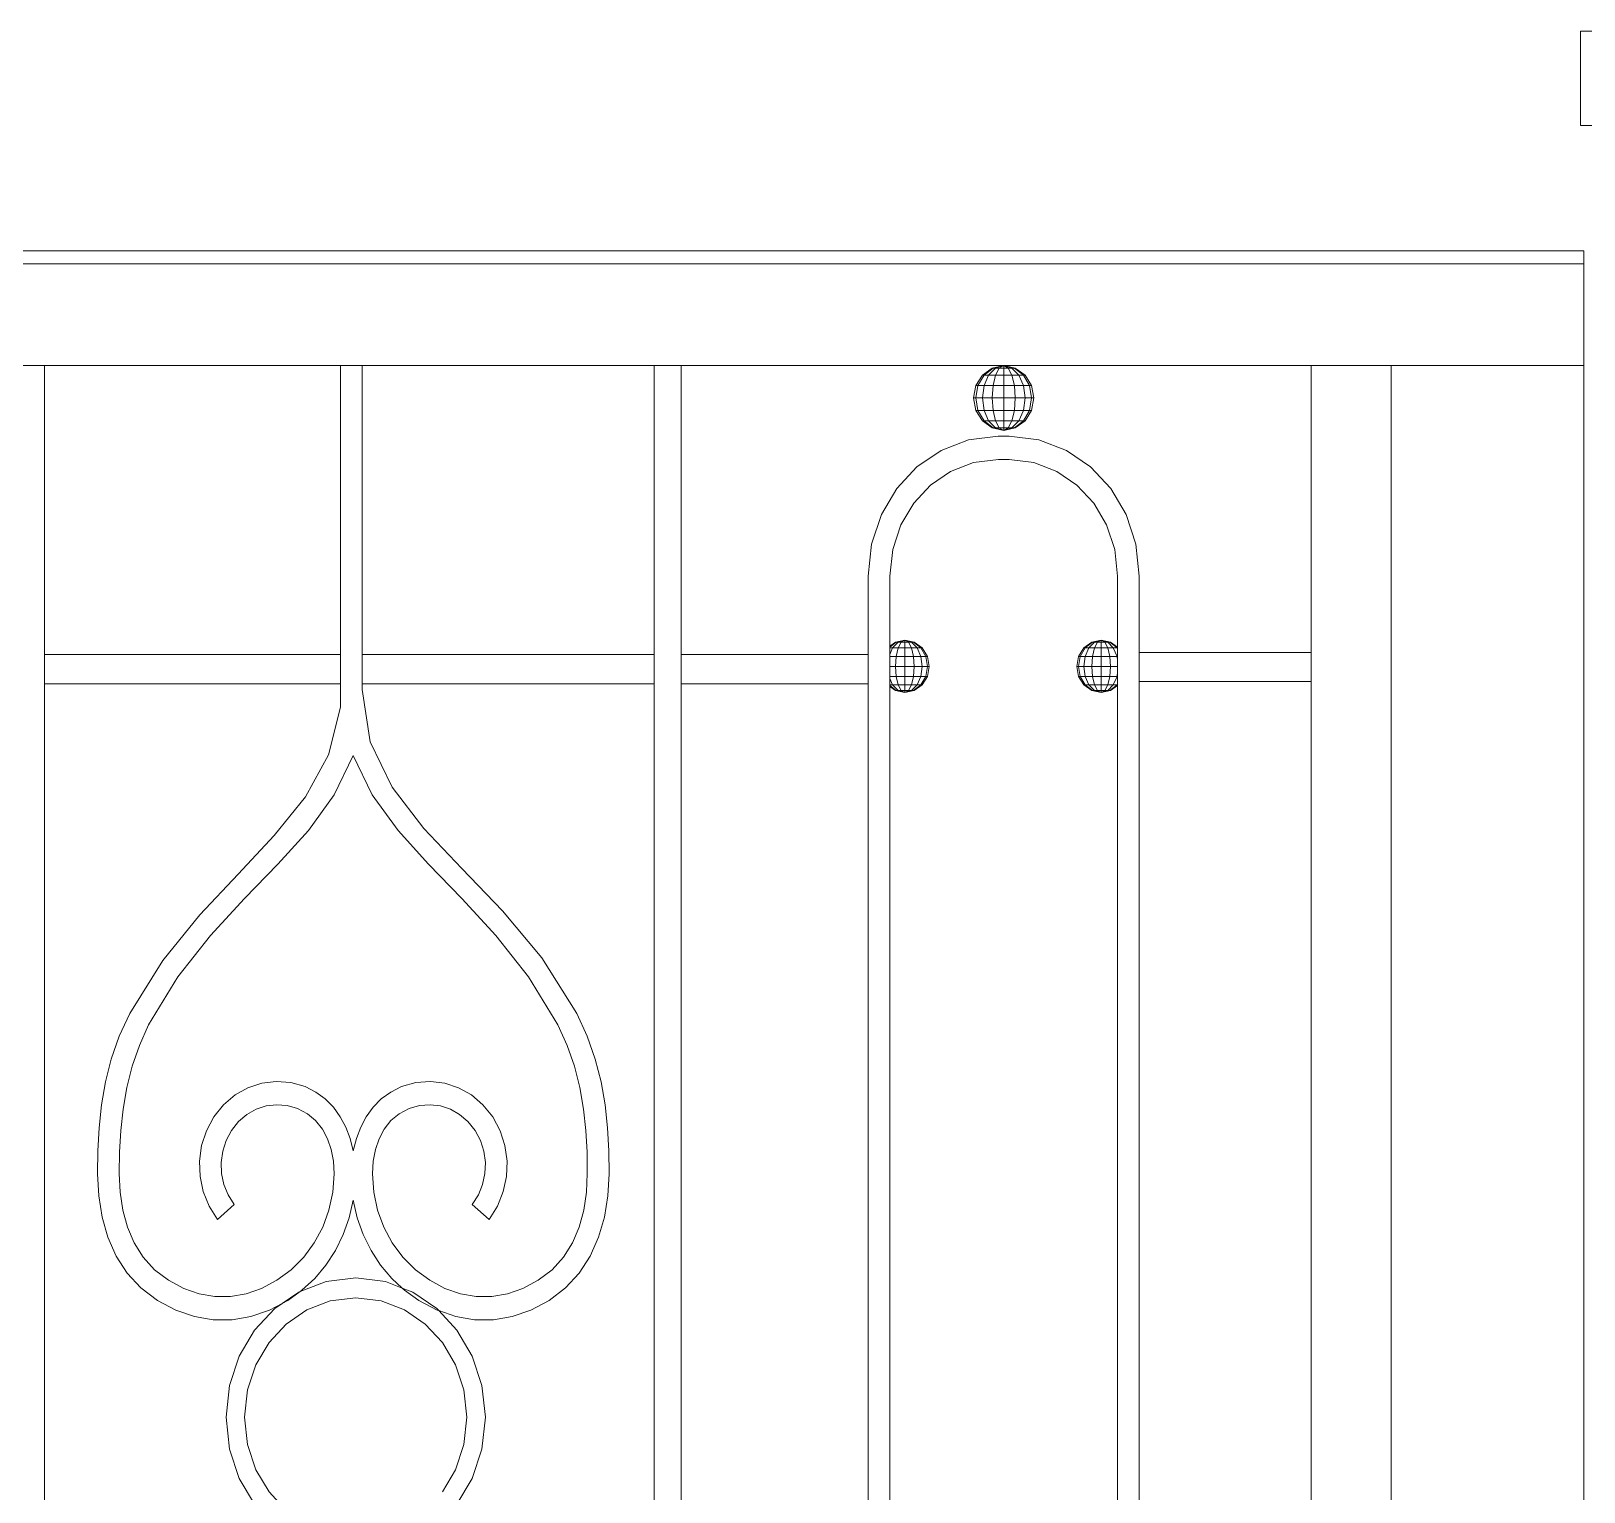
# Model space of a CAD drawing. Header units: millimetres. Extents: x 1832547 to 2001569, y -558009 to -417808.
# Drawn here: x 1984530 to 1985072, y -526883 to -526374 of the extents above; entities that cross this region are included whole.
import ezdxf

# ---------------------------------------------------------------- set-up
doc = ezdxf.new("R2010")
doc.units = ezdxf.units.MM
doc.header["$MEASUREMENT"] = 0
for name, color, linetype, lineweight in [('CA.manh 08', 8, 'CONTINUOUS', 9), ('CA.thay 145', 145, 'CONTINUOUS', 18), ('CA_manh 08', 8, 'CONTINUOUS', 9)]:
    doc.layers.add(name, color=color, linetype=linetype, lineweight=lineweight)

# ---------------------------------------------------------------- blocks, each defined once
blk = doc.blocks.new('\xad5t54')
at = {"layer": 'CA.thay 145'}
for p, q in [((1923722.84, -525347.29), (1923695.59, -525347.29)), ((1923722.84, -525380.19), (1923722.84, -525347.29)), ((1923703.04, -525380.19), (1923722.84, -525380.19))]:
    blk.add_line(p, q, dxfattribs=at)
blk = doc.blocks.new('EG535')
at = {"layer": 'CA_manh 08'}
for p, q in [((1946714.98, -526450.22), (1948313.08, -526450.22)), ((1948313.08, -526454.8), (1946714.98, -526454.8)), ((1946714.98, -526490.22), (1946782.18, -526490.22)), ((1946782.18, -526490.22), (1946782.18, -527223.59)), ((1946782.18, -526490.22), (1946810.11, -526490.22)), ((1946810.11, -526490.22), (1946917.36, -526490.22)), ((1946810.11, -526590.22), (1946810.11, -526490.22)), ((1946909.93, -526493.53), (1946913.34, -526491.08)), ((1946910.49, -526493.53), (1946913.64, -526491.08)), ((1946912.1, -526493.53), (1946914.52, -526491.08)), ((1946913.34, -526491.08), (1946917.36, -526490.22)), ((1946913.64, -526491.08), (1946913.34, -526491.08)), ((1946913.64, -526491.08), (1946917.36, -526490.22)), ((1946914.52, -526491.08), (1946913.64, -526491.08)), ((1946914.52, -526491.08), (1946917.36, -526490.22)), ((1946915.82, -526491.08), (1946914.52, -526491.08)), ((1946914.52, -526493.53), (1946915.82, -526491.08)), ((1946915.82, -526491.08), (1946917.36, -526490.22)), ((1946917.36, -526491.08), (1946915.82, -526491.08)), ((1946917.36, -526490.22), (1946917.36, -526491.08)), ((1946918.9, -526491.08), (1946917.36, -526490.22)), ((1946920.21, -526491.08), (1946917.36, -526490.22)), ((1946921.08, -526491.08), (1946917.36, -526490.22)), ((1946921.39, -526491.08), (1946917.36, -526490.22)), ((1946917.36, -526490.22), (1947029.83, -526490.22)), ((1946918.9, -526491.08), (1946917.36, -526491.08)), ((1946917.36, -526491.08), (1946917.36, -526493.53)), ((1946920.21, -526491.08), (1946918.9, -526491.08)), ((1946920.21, -526493.53), (1946918.9, -526491.08)), ((1946921.08, -526491.08), (1946920.21, -526491.08)), ((1946922.62, -526493.53), (1946920.21, -526491.08)), ((1946921.39, -526491.08), (1946921.08, -526491.08)), ((1946924.23, -526493.53), (1946921.08, -526491.08)), ((1946924.8, -526493.53), (1946921.39, -526491.08)), ((1947039.28, -526490.22), (1947029.83, -526490.22)), ((1947029.83, -526490.22), (1947029.83, -526590.99)), ((1947039.28, -526490.22), (1947141.13, -526490.22)), ((1947039.28, -526590.99), (1947039.28, -526490.22)), ((1947141.13, -526490.22), (1947141.13, -526590.99)), ((1947148.7, -526490.22), (1947141.13, -526490.22)), ((1947148.7, -526490.22), (1947251.9, -526490.22)), ((1947148.7, -526490.22), (1947148.7, -526590.99)), ((1947251.9, -526490.22), (1947261.36, -526490.22)), ((1947251.9, -526490.22), (1947251.9, -526590.99)), ((1946907.65, -526497.2), (1946909.93, -526493.53)), ((1946908.39, -526497.2), (1946910.49, -526493.53)), ((1946910.49, -526493.53), (1946909.93, -526493.53)), ((1946912.1, -526493.53), (1946910.49, -526493.53)), ((1946910.49, -526497.2), (1946912.1, -526493.53)), ((1946914.52, -526493.53), (1946912.1, -526493.53)), ((1946913.64, -526497.2), (1946914.52, -526493.53)), ((1946917.36, -526493.53), (1946914.52, -526493.53)), ((1946920.21, -526493.53), (1946917.36, -526493.53)), ((1946917.36, -526493.53), (1946917.36, -526497.2)), ((1946922.62, -526493.53), (1946920.21, -526493.53)), ((1946921.08, -526497.2), (1946920.21, -526493.53)), ((1946924.23, -526493.53), (1946922.62, -526493.53)), ((1946924.23, -526497.2), (1946922.62, -526493.53)), ((1946924.8, -526493.53), (1946924.23, -526493.53)), ((1946926.34, -526497.2), (1946924.23, -526493.53)), ((1946927.08, -526497.2), (1946924.8, -526493.53)), ((1946906.85, -526501.52), (1946907.65, -526497.2)), ((1946907.65, -526501.52), (1946906.85, -526501.52)), ((1946907.65, -526505.84), (1946906.85, -526501.52)), ((1946908.39, -526497.2), (1946907.65, -526497.2)), ((1946907.65, -526501.52), (1946908.39, -526497.2)), ((1946909.93, -526501.52), (1946907.65, -526501.52)), ((1946908.39, -526505.84), (1946907.65, -526501.52)), ((1946910.49, -526497.2), (1946908.39, -526497.2)), ((1946909.93, -526501.52), (1946910.49, -526497.2)), ((1946913.34, -526501.52), (1946909.93, -526501.52)), ((1946910.49, -526505.84), (1946909.93, -526501.52)), ((1946913.64, -526497.2), (1946910.49, -526497.2)), ((1946913.34, -526501.52), (1946913.64, -526497.2)), ((1946917.36, -526501.52), (1946913.34, -526501.52)), ((1946913.64, -526505.84), (1946913.34, -526501.52)), ((1946917.36, -526497.2), (1946913.64, -526497.2)), ((1946921.08, -526497.2), (1946917.36, -526497.2)), ((1946917.36, -526497.2), (1946917.36, -526501.52)), ((1946921.39, -526501.52), (1946917.36, -526501.52)), ((1946917.36, -526501.52), (1946917.36, -526505.84)), ((1946924.23, -526497.2), (1946921.08, -526497.2)), ((1946921.39, -526501.52), (1946921.08, -526497.2)), ((1946921.08, -526505.84), (1946921.39, -526501.52)), ((1946924.8, -526501.52), (1946921.39, -526501.52)), ((1946926.34, -526497.2), (1946924.23, -526497.2)), ((1946924.8, -526501.52), (1946924.23, -526497.2)), ((1946924.23, -526505.84), (1946924.8, -526501.52)), ((1946927.08, -526501.52), (1946924.8, -526501.52)), ((1946927.08, -526497.2), (1946926.34, -526497.2)), ((1946927.08, -526501.52), (1946926.34, -526497.2)), ((1946926.34, -526505.84), (1946927.08, -526501.52)), ((1946927.88, -526501.52), (1946927.08, -526497.2)), ((1946927.88, -526501.52), (1946927.08, -526501.52)), ((1946927.08, -526505.84), (1946927.88, -526501.52)), ((1946908.39, -526505.84), (1946907.65, -526505.84)), ((1946909.93, -526509.51), (1946907.65, -526505.84)), ((1946910.49, -526505.84), (1946908.39, -526505.84)), ((1946910.49, -526509.51), (1946908.39, -526505.84)), ((1946913.64, -526505.84), (1946910.49, -526505.84)), ((1946912.1, -526509.51), (1946910.49, -526505.84)), ((1946917.36, -526505.84), (1946913.64, -526505.84)), ((1946914.52, -526509.51), (1946913.64, -526505.84)), ((1946921.08, -526505.84), (1946917.36, -526505.84)), ((1946917.36, -526505.84), (1946917.36, -526509.51)), ((1946920.21, -526509.51), (1946921.08, -526505.84)), ((1946924.23, -526505.84), (1946921.08, -526505.84)), ((1946922.62, -526509.51), (1946924.23, -526505.84)), ((1946926.34, -526505.84), (1946924.23, -526505.84)), ((1946924.23, -526509.51), (1946926.34, -526505.84)), ((1946924.8, -526509.51), (1946927.08, -526505.84)), ((1946927.08, -526505.84), (1946926.34, -526505.84)), ((1946910.49, -526509.51), (1946909.93, -526509.51)), ((1946913.34, -526511.96), (1946909.93, -526509.51)), ((1946912.1, -526509.51), (1946910.49, -526509.51)), ((1946913.64, -526511.96), (1946910.49, -526509.51)), ((1946914.52, -526509.51), (1946912.1, -526509.51)), ((1946914.52, -526511.96), (1946912.1, -526509.51)), ((1946913.64, -526511.96), (1946913.34, -526511.96)), ((1946917.36, -526512.82), (1946913.34, -526511.96)), ((1946914.52, -526511.96), (1946913.64, -526511.96)), ((1946917.36, -526512.82), (1946913.64, -526511.96)), ((1946917.36, -526509.51), (1946914.52, -526509.51)), ((1946915.82, -526511.96), (1946914.52, -526509.51)), ((1946915.82, -526511.96), (1946914.52, -526511.96)), ((1946917.36, -526512.82), (1946914.52, -526511.96)), ((1946917.36, -526511.96), (1946915.82, -526511.96)), ((1946917.36, -526512.82), (1946915.82, -526511.96)), ((1946920.21, -526509.51), (1946917.36, -526509.51)), ((1946917.36, -526509.51), (1946917.36, -526511.96)), ((1946918.9, -526511.96), (1946917.36, -526511.96)), ((1946917.36, -526511.96), (1946917.36, -526512.82)), ((1946917.36, -526512.82), (1946921.39, -526511.96)), ((1946917.36, -526512.82), (1946921.08, -526511.96)), ((1946917.36, -526512.82), (1946920.21, -526511.96)), ((1946917.36, -526512.82), (1946918.9, -526511.96)), ((1946918.9, -526511.96), (1946920.21, -526509.51)), ((1946920.21, -526511.96), (1946918.9, -526511.96)), ((1946922.62, -526509.51), (1946920.21, -526509.51)), ((1946920.21, -526511.96), (1946922.62, -526509.51)), ((1946921.08, -526511.96), (1946920.21, -526511.96)), ((1946921.08, -526511.96), (1946924.23, -526509.51)), ((1946921.39, -526511.96), (1946921.08, -526511.96)), ((1946921.39, -526511.96), (1946924.8, -526509.51)), ((1946924.23, -526509.51), (1946922.62, -526509.51)), ((1946924.23, -526509.51), (1946924.8, -526509.51)), ((1946905.07, -526516.14), (1946895.52, -526519.81)), ((1946915.47, -526514.85), (1946905.07, -526516.14)), ((1946919.26, -526514.85), (1946915.47, -526514.85)), ((1946929.66, -526516.14), (1946919.26, -526514.85)), ((1946939.21, -526519.81), (1946929.66, -526516.14)), ((1946895.52, -526519.81), (1946887.09, -526525.57)), ((1946906.83, -526524.05), (1946915.51, -526522.98)), ((1946915.51, -526522.98), (1946919.23, -526522.98)), ((1946919.23, -526522.98), (1946927.9, -526524.05)), ((1946947.64, -526525.57), (1946939.21, -526519.81)), ((1946887.09, -526525.57), (1946880.06, -526533.13)), ((1946891.83, -526531.92), (1946898.86, -526527.12)), ((1946898.86, -526527.12), (1946906.83, -526524.05)), ((1946927.9, -526524.05), (1946935.87, -526527.12)), ((1946935.87, -526527.12), (1946942.9, -526531.92)), ((1946954.68, -526533.13), (1946947.64, -526525.57)), ((1946880.06, -526533.13), (1946874.69, -526542.18)), ((1946885.96, -526538.22), (1946891.83, -526531.92)), ((1946942.9, -526531.92), (1946948.77, -526538.22)), ((1946960.04, -526542.18), (1946954.68, -526533.13)), ((1946881.49, -526545.78), (1946885.96, -526538.22)), ((1946948.77, -526538.22), (1946953.24, -526545.77)), ((1946874.69, -526542.18), (1946871.27, -526552.44)), ((1946963.46, -526552.44), (1946960.04, -526542.18)), ((1946878.64, -526554.33), (1946881.49, -526545.78)), ((1946953.24, -526545.77), (1946956.09, -526554.33)), ((1946871.27, -526552.44), (1946870.07, -526563.62)), ((1946877.64, -526563.65), (1946878.64, -526554.33)), ((1946956.09, -526554.33), (1946957.09, -526563.65)), ((1946964.66, -526563.62), (1946963.46, -526552.44)), ((1946870.07, -526563.62), (1946870.07, -526590.22)), ((1946877.64, -526588.46), (1946877.64, -526563.65)), ((1946957.09, -526563.65), (1946957.09, -526588.1)), ((1946964.66, -526590.99), (1946964.66, -526563.62)), ((1946877.64, -526588.46), (1946880.14, -526586.67)), ((1946877.64, -526588.65), (1946877.64, -526588.46)), ((1946877.83, -526588.65), (1946877.64, -526588.65)), ((1946877.64, -526588.98), (1946877.83, -526588.65)), ((1946877.64, -526588.98), (1946877.64, -526588.65)), ((1946877.83, -526588.65), (1946880.39, -526586.67)), ((1946879.14, -526588.65), (1946877.83, -526588.65)), ((1946877.83, -526591.61), (1946879.14, -526588.65)), ((1946879.14, -526588.65), (1946881.09, -526586.67)), ((1946881.09, -526588.65), (1946879.14, -526588.65)), ((1946880.14, -526586.67), (1946883.39, -526585.97)), ((1946880.39, -526586.67), (1946880.14, -526586.67)), ((1946880.39, -526586.67), (1946883.39, -526585.97)), ((1946881.09, -526586.67), (1946880.39, -526586.67)), ((1946880.39, -526591.61), (1946881.09, -526588.65)), ((1946881.09, -526586.67), (1946883.39, -526585.97)), ((1946882.15, -526586.67), (1946881.09, -526586.67)), ((1946881.09, -526588.65), (1946882.15, -526586.67)), ((1946883.39, -526588.65), (1946881.09, -526588.65)), ((1946882.15, -526586.67), (1946883.39, -526585.97)), ((1946883.39, -526586.67), (1946882.15, -526586.67)), ((1946883.39, -526585.97), (1946883.39, -526586.67)), ((1946886.65, -526586.67), (1946883.39, -526585.97)), ((1946886.4, -526586.67), (1946883.39, -526585.97)), ((1946885.7, -526586.67), (1946883.39, -526585.97)), ((1946884.64, -526586.67), (1946883.39, -526585.97)), ((1946884.64, -526586.67), (1946883.39, -526586.67)), ((1946883.39, -526586.67), (1946883.39, -526588.65)), ((1946885.7, -526588.65), (1946883.39, -526588.65)), ((1946883.39, -526588.65), (1946883.39, -526591.61)), ((1946885.7, -526586.67), (1946884.64, -526586.67)), ((1946885.7, -526588.65), (1946884.64, -526586.67)), ((1946886.4, -526586.67), (1946885.7, -526586.67)), ((1946887.65, -526588.65), (1946885.7, -526586.67)), ((1946887.65, -526588.65), (1946885.7, -526588.65)), ((1946886.4, -526591.61), (1946885.7, -526588.65)), ((1946886.4, -526586.67), (1946886.65, -526586.67)), ((1946888.96, -526588.65), (1946886.4, -526586.67)), ((1946889.41, -526588.65), (1946886.65, -526586.67)), ((1946888.96, -526588.65), (1946887.65, -526588.65)), ((1946888.96, -526591.61), (1946887.65, -526588.65)), ((1946889.41, -526588.65), (1946888.96, -526588.65)), ((1946890.66, -526591.61), (1946888.96, -526588.65)), ((1946891.26, -526591.61), (1946889.41, -526588.65)), ((1946943.97, -526591.61), (1946945.82, -526588.65)), ((1946944.57, -526591.61), (1946946.28, -526588.65)), ((1946945.82, -526588.65), (1946948.58, -526586.67)), ((1946946.28, -526588.65), (1946945.82, -526588.65)), ((1946946.28, -526588.65), (1946948.83, -526586.67)), ((1946947.58, -526588.65), (1946946.28, -526588.65)), ((1946946.28, -526591.61), (1946947.58, -526588.65)), ((1946947.58, -526588.65), (1946949.54, -526586.67)), ((1946949.54, -526588.65), (1946947.58, -526588.65)), ((1946948.58, -526586.67), (1946951.84, -526585.97)), ((1946948.83, -526586.67), (1946948.58, -526586.67)), ((1946948.83, -526586.67), (1946951.84, -526585.97)), ((1946949.54, -526586.67), (1946948.83, -526586.67)), ((1946948.83, -526591.61), (1946949.54, -526588.65)), ((1946949.54, -526586.67), (1946951.84, -526585.97)), ((1946950.59, -526586.67), (1946949.54, -526586.67)), ((1946949.54, -526588.65), (1946950.59, -526586.67)), ((1946951.84, -526588.65), (1946949.54, -526588.65)), ((1946950.59, -526586.67), (1946951.84, -526585.97)), ((1946951.84, -526586.67), (1946950.59, -526586.67)), ((1946951.84, -526585.97), (1946951.84, -526586.67)), ((1946955.1, -526586.67), (1946951.84, -526585.97)), ((1946954.85, -526586.67), (1946951.84, -526585.97)), ((1946954.14, -526586.67), (1946951.84, -526585.97)), ((1946953.09, -526586.67), (1946951.84, -526585.97)), ((1946953.09, -526586.67), (1946951.84, -526586.67)), ((1946951.84, -526586.67), (1946951.84, -526588.65)), ((1946954.14, -526588.65), (1946951.84, -526588.65)), ((1946951.84, -526588.65), (1946951.84, -526591.61)), ((1946954.14, -526586.67), (1946953.09, -526586.67)), ((1946954.14, -526588.65), (1946953.09, -526586.67)), ((1946954.85, -526586.67), (1946954.14, -526586.67)), ((1946956.1, -526588.65), (1946954.14, -526586.67)), ((1946956.1, -526588.65), (1946954.14, -526588.65)), ((1946954.85, -526591.61), (1946954.14, -526588.65)), ((1946954.85, -526586.67), (1946955.1, -526586.67)), ((1946957.09, -526588.41), (1946954.85, -526586.67)), ((1946957.09, -526588.1), (1946955.1, -526586.67)), ((1946957.09, -526588.65), (1946956.1, -526588.65)), ((1946957.09, -526590.91), (1946956.1, -526588.65)), ((1946957.09, -526588.1), (1946957.09, -526588.41)), ((1946957.09, -526588.41), (1946957.09, -526588.65)), ((1946957.09, -526588.65), (1946957.09, -526590.91)), ((1946810.11, -526600.38), (1946810.11, -526590.22)), ((1946810.11, -526590.22), (1946870.07, -526590.22)), ((1946870.07, -526590.22), (1946870.07, -526600.38)), ((1946877.64, -526591.61), (1946877.64, -526588.98)), ((1946877.83, -526591.61), (1946877.64, -526591.61)), ((1946877.64, -526593.09), (1946877.83, -526591.61)), ((1946877.64, -526593.09), (1946877.64, -526591.61)), ((1946877.64, -526595.11), (1946877.64, -526593.09)), ((1946880.39, -526591.61), (1946877.83, -526591.61)), ((1946880.14, -526595.11), (1946880.39, -526591.61)), ((1946883.39, -526591.61), (1946880.39, -526591.61)), ((1946886.4, -526591.61), (1946883.39, -526591.61)), ((1946883.39, -526591.61), (1946883.39, -526595.11)), ((1946888.96, -526591.61), (1946886.4, -526591.61)), ((1946886.65, -526595.11), (1946886.4, -526591.61)), ((1946890.66, -526591.61), (1946888.96, -526591.61)), ((1946889.41, -526595.11), (1946888.96, -526591.61)), ((1946891.26, -526591.61), (1946890.66, -526591.61)), ((1946891.26, -526595.11), (1946890.66, -526591.61)), ((1946891.91, -526595.11), (1946891.26, -526591.61)), ((1946943.33, -526595.11), (1946943.97, -526591.61)), ((1946944.57, -526591.61), (1946943.97, -526591.61)), ((1946943.97, -526595.11), (1946944.57, -526591.61)), ((1946946.28, -526591.61), (1946944.57, -526591.61)), ((1946945.82, -526595.11), (1946946.28, -526591.61)), ((1946948.83, -526591.61), (1946946.28, -526591.61)), ((1946948.58, -526595.11), (1946948.83, -526591.61)), ((1946951.84, -526591.61), (1946948.83, -526591.61)), ((1946954.85, -526591.61), (1946951.84, -526591.61)), ((1946951.84, -526591.61), (1946951.84, -526595.11)), ((1946957.09, -526591.61), (1946954.85, -526591.61)), ((1946955.1, -526595.11), (1946954.85, -526591.61)), ((1946957.09, -526590.91), (1946957.09, -526591.61)), ((1946957.09, -526591.61), (1946957.09, -526595.11)), ((1946964.66, -526601.15), (1946964.66, -526590.99)), ((1946964.66, -526590.99), (1947029.83, -526590.99)), ((1947029.83, -526590.99), (1947029.83, -526601.15)), ((1947039.28, -526590.99), (1947141.13, -526590.99)), ((1947039.28, -526601.15), (1947039.28, -526590.99)), ((1947141.13, -526590.99), (1947141.13, -526601.15)), ((1947148.7, -526590.99), (1947251.9, -526590.99)), ((1947148.7, -526601.15), (1947148.7, -526590.99)), ((1947251.9, -526601.15), (1947251.9, -526590.99)), ((1946880.14, -526595.11), (1946877.64, -526595.11)), ((1946877.64, -526597.14), (1946877.64, -526595.11)), ((1946877.83, -526598.61), (1946877.64, -526597.14)), ((1946877.64, -526598.61), (1946877.64, -526597.14)), ((1946877.83, -526598.61), (1946877.64, -526598.61)), ((1946877.64, -526601.24), (1946877.64, -526598.61)), ((1946880.39, -526598.61), (1946877.83, -526598.61)), ((1946879.14, -526601.58), (1946877.83, -526598.61)), ((1946883.39, -526595.11), (1946880.14, -526595.11)), ((1946880.39, -526598.61), (1946880.14, -526595.11)), ((1946883.39, -526598.61), (1946880.39, -526598.61)), ((1946881.09, -526601.58), (1946880.39, -526598.61)), ((1946886.65, -526595.11), (1946883.39, -526595.11)), ((1946883.39, -526595.11), (1946883.39, -526598.61)), ((1946886.4, -526598.61), (1946883.39, -526598.61)), ((1946883.39, -526598.61), (1946883.39, -526601.58)), ((1946885.7, -526601.58), (1946886.4, -526598.61)), ((1946886.4, -526598.61), (1946886.65, -526595.11)), ((1946888.96, -526598.61), (1946886.4, -526598.61)), ((1946889.41, -526595.11), (1946886.65, -526595.11)), ((1946887.65, -526601.58), (1946888.96, -526598.61)), ((1946888.96, -526598.61), (1946889.41, -526595.11)), ((1946890.66, -526598.61), (1946888.96, -526598.61)), ((1946888.96, -526601.58), (1946890.66, -526598.61)), ((1946891.26, -526595.11), (1946889.41, -526595.11)), ((1946889.41, -526601.58), (1946891.26, -526598.61)), ((1946890.66, -526598.61), (1946891.26, -526595.11)), ((1946891.26, -526598.61), (1946890.66, -526598.61)), ((1946891.91, -526595.11), (1946891.26, -526595.11)), ((1946891.26, -526598.61), (1946891.91, -526595.11)), ((1946943.97, -526595.11), (1946943.33, -526595.11)), ((1946943.97, -526598.61), (1946943.33, -526595.11)), ((1946945.82, -526595.11), (1946943.97, -526595.11)), ((1946944.57, -526598.61), (1946943.97, -526595.11)), ((1946944.57, -526598.61), (1946943.97, -526598.61)), ((1946945.82, -526601.58), (1946943.97, -526598.61)), ((1946946.28, -526598.61), (1946944.57, -526598.61)), ((1946946.28, -526601.58), (1946944.57, -526598.61)), ((1946948.58, -526595.11), (1946945.82, -526595.11)), ((1946946.28, -526598.61), (1946945.82, -526595.11)), ((1946948.83, -526598.61), (1946946.28, -526598.61)), ((1946947.58, -526601.58), (1946946.28, -526598.61)), ((1946951.84, -526595.11), (1946948.58, -526595.11)), ((1946948.83, -526598.61), (1946948.58, -526595.11)), ((1946951.84, -526598.61), (1946948.83, -526598.61)), ((1946949.54, -526601.58), (1946948.83, -526598.61)), ((1946955.1, -526595.11), (1946951.84, -526595.11)), ((1946951.84, -526595.11), (1946951.84, -526598.61)), ((1946954.85, -526598.61), (1946951.84, -526598.61)), ((1946951.84, -526598.61), (1946951.84, -526601.58)), ((1946954.14, -526601.58), (1946954.85, -526598.61)), ((1946954.85, -526598.61), (1946955.1, -526595.11)), ((1946957.09, -526598.61), (1946954.85, -526598.61)), ((1946957.09, -526595.11), (1946955.1, -526595.11)), ((1946956.1, -526601.58), (1946957.09, -526599.31)), ((1946957.09, -526595.11), (1946957.09, -526598.61)), ((1946957.09, -526598.61), (1946957.09, -526599.31)), ((1946957.09, -526599.31), (1946957.09, -526601.58)), ((1946870.07, -526600.38), (1946810.11, -526600.38)), ((1946810.11, -527113.43), (1946810.11, -526600.38)), ((1946870.07, -526600.38), (1946870.07, -527113.43)), ((1946877.83, -526601.58), (1946877.64, -526601.24)), ((1946877.64, -526601.58), (1946877.64, -526601.24)), ((1946877.83, -526601.58), (1946877.64, -526601.58)), ((1946877.64, -526601.77), (1946877.64, -526601.58)), ((1946880.14, -526603.56), (1946877.64, -526601.77)), ((1946877.64, -527111.66), (1946877.64, -526601.77)), ((1946879.14, -526601.58), (1946877.83, -526601.58)), ((1946880.39, -526603.56), (1946877.83, -526601.58)), ((1946881.09, -526601.58), (1946879.14, -526601.58)), ((1946881.09, -526603.56), (1946879.14, -526601.58)), ((1946880.39, -526603.56), (1946880.14, -526603.56)), ((1946883.39, -526604.26), (1946880.14, -526603.56)), ((1946881.09, -526603.56), (1946880.39, -526603.56)), ((1946883.39, -526604.26), (1946880.39, -526603.56)), ((1946883.39, -526601.58), (1946881.09, -526601.58)), ((1946882.15, -526603.56), (1946881.09, -526601.58)), ((1946882.15, -526603.56), (1946881.09, -526603.56)), ((1946883.39, -526604.26), (1946881.09, -526603.56)), ((1946883.39, -526603.56), (1946882.15, -526603.56)), ((1946883.39, -526604.26), (1946882.15, -526603.56)), ((1946885.7, -526601.58), (1946883.39, -526601.58)), ((1946883.39, -526601.58), (1946883.39, -526603.56)), ((1946884.64, -526603.56), (1946883.39, -526603.56)), ((1946883.39, -526603.56), (1946883.39, -526604.26)), ((1946883.39, -526604.26), (1946886.65, -526603.56)), ((1946883.39, -526604.26), (1946886.4, -526603.56)), ((1946883.39, -526604.26), (1946885.7, -526603.56)), ((1946883.39, -526604.26), (1946884.64, -526603.56)), ((1946884.64, -526603.56), (1946885.7, -526601.58)), ((1946885.7, -526603.56), (1946884.64, -526603.56)), ((1946887.65, -526601.58), (1946885.7, -526601.58)), ((1946885.7, -526603.56), (1946887.65, -526601.58)), ((1946886.4, -526603.56), (1946885.7, -526603.56)), ((1946886.4, -526603.56), (1946888.96, -526601.58)), ((1946886.65, -526603.56), (1946886.4, -526603.56)), ((1946886.65, -526603.56), (1946889.41, -526601.58)), ((1946888.96, -526601.58), (1946887.65, -526601.58)), ((1946888.96, -526601.58), (1946889.41, -526601.58)), ((1946946.28, -526601.58), (1946945.82, -526601.58)), ((1946948.58, -526603.56), (1946945.82, -526601.58)), ((1946947.58, -526601.58), (1946946.28, -526601.58)), ((1946948.83, -526603.56), (1946946.28, -526601.58)), ((1946949.54, -526601.58), (1946947.58, -526601.58)), ((1946949.54, -526603.56), (1946947.58, -526601.58)), ((1946948.83, -526603.56), (1946948.58, -526603.56)), ((1946951.84, -526604.26), (1946948.58, -526603.56)), ((1946949.54, -526603.56), (1946948.83, -526603.56)), ((1946951.84, -526604.26), (1946948.83, -526603.56)), ((1946951.84, -526601.58), (1946949.54, -526601.58)), ((1946950.59, -526603.56), (1946949.54, -526601.58)), ((1946950.59, -526603.56), (1946949.54, -526603.56)), ((1946951.84, -526604.26), (1946949.54, -526603.56)), ((1946951.84, -526603.56), (1946950.59, -526603.56)), ((1946951.84, -526604.26), (1946950.59, -526603.56)), ((1946954.14, -526601.58), (1946951.84, -526601.58)), ((1946951.84, -526601.58), (1946951.84, -526603.56)), ((1946953.09, -526603.56), (1946951.84, -526603.56)), ((1946951.84, -526603.56), (1946951.84, -526604.26)), ((1946951.84, -526604.26), (1946955.1, -526603.56)), ((1946951.84, -526604.26), (1946954.85, -526603.56)), ((1946951.84, -526604.26), (1946954.14, -526603.56)), ((1946951.84, -526604.26), (1946953.09, -526603.56)), ((1946953.09, -526603.56), (1946954.14, -526601.58)), ((1946954.14, -526603.56), (1946953.09, -526603.56)), ((1946956.1, -526601.58), (1946954.14, -526601.58)), ((1946954.14, -526603.56), (1946956.1, -526601.58)), ((1946954.85, -526603.56), (1946954.14, -526603.56)), ((1946954.85, -526603.56), (1946957.09, -526601.82)), ((1946955.1, -526603.56), (1946954.85, -526603.56)), ((1946955.1, -526603.56), (1946957.09, -526602.13)), ((1946957.09, -526601.58), (1946956.1, -526601.58)), ((1946957.09, -526601.58), (1946957.09, -526601.82)), ((1946957.09, -526601.82), (1946957.09, -526602.13)), ((1946957.09, -526602.13), (1946957.09, -527118.32)), ((1947029.83, -526601.15), (1946964.66, -526601.15)), ((1946964.66, -527113.43), (1946964.66, -526601.15)), ((1947029.83, -526601.15), (1947029.83, -527113.43)), ((1947141.13, -526601.15), (1947039.28, -526601.15)), ((1947039.28, -527113.43), (1947039.28, -526601.15)), ((1947141.13, -526603.15), (1947138.29, -526621.46)), ((1947141.13, -526601.15), (1947141.13, -526603.15)), ((1947251.9, -526601.15), (1947148.7, -526601.15)), ((1947148.7, -526609.32), (1947148.7, -526601.15)), ((1947251.9, -526601.15), (1947251.9, -527113.43)), ((1947152.85, -526625.94), (1947148.7, -526609.32)), ((1947138.29, -526621.46), (1947130.7, -526637.25)), ((1947137.62, -526639.88), (1947144.24, -526626.17)), ((1947144.24, -526626.17), (1947150.86, -526639.88)), ((1947160.9, -526640.56), (1947152.85, -526625.94)), ((1947130.7, -526637.25), (1947119.65, -526651.6)), ((1947128.62, -526652.28), (1947137.62, -526639.88)), ((1947150.86, -526639.88), (1947159.85, -526652.28)), ((1947171.79, -526654.11), (1947160.9, -526640.56)), ((1947119.65, -526651.6), (1947106.4, -526665.58)), ((1947117.96, -526664.09), (1947128.62, -526652.28)), ((1947159.85, -526652.28), (1947170.51, -526664.09)), ((1947184.43, -526667.51), (1947171.79, -526654.11)), ((1947106.34, -526676.04), (1947117.96, -526664.09)), ((1947170.51, -526664.09), (1947182.13, -526676.04)), ((1947106.4, -526665.58), (1947092.23, -526680.28)), ((1947197.77, -526681.7), (1947184.43, -526667.51)), ((1947092.23, -526680.28), (1947078.43, -526696.78)), ((1947094.48, -526688.88), (1947106.34, -526676.04)), ((1947182.13, -526676.04), (1947193.99, -526688.88)), ((1947210.72, -526697.61), (1947197.77, -526681.7)), ((1947083.09, -526703.33), (1947094.48, -526688.88)), ((1947193.99, -526688.88), (1947205.39, -526703.33)), ((1947078.43, -526696.78), (1947066.25, -526716.16)), ((1947222.22, -526716.16), (1947210.72, -526697.61)), ((1947072.86, -526720.12), (1947083.09, -526703.33)), ((1947205.39, -526703.33), (1947215.61, -526720.12)), ((1947066.25, -526716.16), (1947062.62, -526724.08)), ((1947225.85, -526724.08), (1947222.22, -526716.16)), ((1947062.62, -526724.08), (1947059.85, -526732.03)), ((1947069.63, -526727.24), (1947072.86, -526720.12)), ((1947215.61, -526720.12), (1947218.84, -526727.24)), ((1947228.63, -526732.03), (1947225.85, -526724.08)), ((1947067.12, -526734.53), (1947069.63, -526727.24)), ((1947218.84, -526727.24), (1947221.35, -526734.53)), ((1947059.85, -526732.03), (1947057.81, -526739.99)), ((1947065.25, -526741.95), (1947067.12, -526734.53)), ((1947221.35, -526734.53), (1947223.22, -526741.95)), ((1947230.66, -526739.99), (1947228.63, -526732.03)), ((1947057.81, -526739.99), (1947056.42, -526747.97)), ((1947117.31, -526739.8), (1947112.3, -526740.42)), ((1947122.4, -526740.19), (1947117.31, -526739.8)), ((1947127.44, -526741.64), (1947122.4, -526740.19)), ((1947166.07, -526740.19), (1947161.03, -526741.64)), ((1947171.16, -526739.8), (1947166.07, -526740.19)), ((1947176.18, -526740.42), (1947171.16, -526739.8)), ((1947232.06, -526747.97), (1947230.66, -526739.99)), ((1947063.95, -526749.45), (1947065.25, -526741.95)), ((1947103.02, -526744.52), (1947099.01, -526747.92)), ((1947107.49, -526742.01), (1947103.02, -526744.52)), ((1947112.3, -526740.42), (1947107.49, -526742.01)), ((1947131.17, -526743.51), (1947127.44, -526741.64)), ((1947134.46, -526745.92), (1947131.17, -526743.51)), ((1947157.3, -526743.51), (1947154.02, -526745.92)), ((1947161.03, -526741.64), (1947157.3, -526743.51)), ((1947180.98, -526742.01), (1947176.18, -526740.42)), ((1947185.45, -526744.52), (1947180.98, -526742.01)), ((1947189.46, -526747.92), (1947185.45, -526744.52)), ((1947223.22, -526741.95), (1947224.52, -526749.45)), ((1947056.42, -526747.97), (1947055.56, -526755.96)), ((1947063.13, -526756.98), (1947063.95, -526749.45)), ((1947099.01, -526747.92), (1947095.6, -526752.16)), ((1947107.13, -526751.33), (1947110.36, -526749.51)), ((1947110.36, -526749.51), (1947113.83, -526748.36)), ((1947113.83, -526748.36), (1947117.46, -526747.92)), ((1947117.46, -526747.92), (1947121.14, -526748.21)), ((1947121.14, -526748.21), (1947124.8, -526749.26)), ((1947124.8, -526749.26), (1947128.23, -526751.07)), ((1947128.23, -526751.07), (1947131.11, -526753.48)), ((1947137.3, -526748.82), (1947134.46, -526745.92)), ((1947139.7, -526752.12), (1947137.3, -526748.82)), ((1947151.17, -526748.82), (1947148.77, -526752.13)), ((1947154.02, -526745.92), (1947151.17, -526748.82)), ((1947157.37, -526753.48), (1947160.24, -526751.07)), ((1947160.24, -526751.07), (1947163.68, -526749.26)), ((1947163.68, -526749.26), (1947167.33, -526748.21)), ((1947167.33, -526748.21), (1947171.02, -526747.92)), ((1947171.02, -526747.92), (1947174.64, -526748.36)), ((1947174.64, -526748.36), (1947178.11, -526749.51)), ((1947178.11, -526749.51), (1947181.34, -526751.33)), ((1947192.87, -526752.16), (1947189.46, -526747.92)), ((1947224.52, -526749.45), (1947225.34, -526756.98)), ((1947232.91, -526755.96), (1947232.06, -526747.97)), ((1947055.56, -526755.96), (1947055.14, -526763.96)), ((1947095.6, -526752.16), (1947093, -526757.02)), ((1947101.78, -526756.87), (1947104.24, -526753.8)), ((1947104.24, -526753.8), (1947107.13, -526751.33)), ((1947131.11, -526753.48), (1947133.44, -526756.41)), ((1947133.44, -526756.41), (1947135.24, -526759.8)), ((1947141.66, -526755.79), (1947139.7, -526752.12)), ((1947143.17, -526759.76), (1947141.66, -526755.79)), ((1947146.81, -526755.79), (1947145.3, -526759.76)), ((1947148.77, -526752.13), (1947146.81, -526755.79)), ((1947153.23, -526759.8), (1947155.03, -526756.41)), ((1947155.03, -526756.41), (1947157.37, -526753.48)), ((1947181.34, -526751.33), (1947184.23, -526753.8)), ((1947184.23, -526753.8), (1947186.7, -526756.87)), ((1947195.47, -526757.02), (1947192.87, -526752.16)), ((1947233.34, -526763.96), (1947232.91, -526755.96)), ((1947062.71, -526764.49), (1947063.13, -526756.98)), ((1947093, -526757.02), (1947091.34, -526762.21)), ((1947098.69, -526764.15), (1947099.89, -526760.39)), ((1947099.89, -526760.39), (1947101.78, -526756.87)), ((1947135.24, -526759.8), (1947136.52, -526763.58)), ((1947144.24, -526763.96), (1947143.17, -526759.76)), ((1947145.3, -526759.76), (1947144.24, -526763.96)), ((1947151.95, -526763.58), (1947153.23, -526759.8)), ((1947186.7, -526756.87), (1947188.58, -526760.39)), ((1947188.58, -526760.39), (1947189.78, -526764.15)), ((1947197.13, -526762.21), (1947195.47, -526757.02)), ((1947225.34, -526756.98), (1947225.77, -526764.49)), ((1947055.14, -526763.96), (1947055.04, -526771.98)), ((1947062.61, -526771.92), (1947062.71, -526764.49)), ((1947091.34, -526762.21), (1947090.61, -526767.57)), ((1947098.16, -526768.03), (1947098.69, -526764.15)), ((1947136.52, -526763.58), (1947137.28, -526767.66)), ((1947151.19, -526767.66), (1947151.95, -526763.58)), ((1947189.78, -526764.15), (1947190.31, -526768.03)), ((1947197.87, -526767.57), (1947197.13, -526762.21)), ((1947225.77, -526764.49), (1947225.87, -526771.92)), ((1947233.43, -526771.98), (1947233.34, -526763.96)), ((1947055.04, -526771.98), (1947055.45, -526779.69)), ((1947062.93, -526778.43), (1947062.61, -526771.92)), ((1947090.61, -526767.57), (1947090.8, -526772.97)), ((1947098.31, -526771.94), (1947098.16, -526768.03)), ((1947099.12, -526775.77), (1947098.31, -526771.94)), ((1947137.53, -526771.99), (1947137.08, -526778.47)), ((1947137.28, -526767.66), (1947137.53, -526771.99)), ((1947150.94, -526771.99), (1947151.19, -526767.66)), ((1947151.39, -526778.47), (1947150.94, -526771.99)), ((1947190.16, -526771.94), (1947189.35, -526775.77)), ((1947190.31, -526768.03), (1947190.16, -526771.94)), ((1947197.67, -526772.97), (1947197.87, -526767.57)), ((1947225.87, -526771.92), (1947225.55, -526778.43)), ((1947233.02, -526779.69), (1947233.43, -526771.98)), ((1947090.8, -526772.97), (1947091.91, -526778.25)), ((1947091.91, -526778.25), (1947093.94, -526783.29)), ((1947100.6, -526779.41), (1947099.12, -526775.77)), ((1947189.35, -526775.77), (1947187.87, -526779.41)), ((1947194.53, -526783.29), (1947196.56, -526778.25)), ((1947196.56, -526778.25), (1947197.67, -526772.97)), ((1947055.45, -526779.69), (1947056.65, -526787.13)), ((1947063.87, -526784.69), (1947062.93, -526778.43)), ((1947093.94, -526783.29), (1947096.88, -526787.92)), ((1947096.88, -526787.92), (1947102.73, -526782.77)), ((1947102.73, -526782.77), (1947100.6, -526779.41)), ((1947137.08, -526778.47), (1947135.75, -526784.72)), ((1947142.83, -526787.34), (1947144.24, -526781.22)), ((1947144.24, -526781.22), (1947145.65, -526787.34)), ((1947152.72, -526784.72), (1947151.39, -526778.47)), ((1947187.87, -526779.41), (1947185.74, -526782.77)), ((1947185.74, -526782.77), (1947191.6, -526787.92)), ((1947191.6, -526787.92), (1947194.53, -526783.29)), ((1947225.55, -526778.43), (1947224.61, -526784.69)), ((1947231.82, -526787.13), (1947233.02, -526779.69)), ((1947056.65, -526787.13), (1947058.68, -526794.17)), ((1947065.48, -526790.62), (1947063.87, -526784.69)), ((1947135.75, -526784.72), (1947133.59, -526790.64)), ((1947140.75, -526793.2), (1947142.83, -526787.34)), ((1947145.65, -526787.34), (1947147.73, -526793.2)), ((1947154.89, -526790.64), (1947152.72, -526784.72)), ((1947224.61, -526784.69), (1947222.99, -526790.62)), ((1947229.8, -526794.17), (1947231.82, -526787.13)), ((1947058.68, -526794.17), (1947061.58, -526800.71)), ((1947067.82, -526796.13), (1947065.48, -526790.62)), ((1947133.59, -526790.64), (1947130.64, -526796.13)), ((1947138.03, -526798.72), (1947140.75, -526793.2)), ((1947147.73, -526793.2), (1947150.45, -526798.72)), ((1947157.83, -526796.13), (1947154.89, -526790.64)), ((1947222.99, -526790.62), (1947220.65, -526796.13)), ((1947226.89, -526800.71), (1947229.8, -526794.17)), ((1947070.95, -526801.11), (1947067.82, -526796.13)), ((1947130.64, -526796.13), (1947126.96, -526801.11)), ((1947134.7, -526803.84), (1947138.03, -526798.72)), ((1947150.45, -526798.72), (1947153.77, -526803.84)), ((1947161.51, -526801.11), (1947157.83, -526796.13)), ((1947220.65, -526796.13), (1947217.53, -526801.11)), ((1947061.58, -526800.71), (1947065.4, -526806.63)), ((1947074.9, -526805.49), (1947070.95, -526801.11)), ((1947126.96, -526801.11), (1947122.59, -526805.49)), ((1947130.79, -526808.51), (1947134.7, -526803.84)), ((1947153.77, -526803.84), (1947157.68, -526808.51)), ((1947165.88, -526805.49), (1947161.51, -526801.11)), ((1947217.53, -526801.11), (1947213.57, -526805.49)), ((1947223.08, -526806.63), (1947226.89, -526800.71)), ((1947065.4, -526806.63), (1947070.18, -526811.83)), ((1947079.74, -526809.16), (1947074.9, -526805.49)), ((1947085.09, -526811.98), (1947079.74, -526809.16)), ((1947117.59, -526809.16), (1947112.25, -526811.98)), ((1947122.59, -526805.49), (1947117.59, -526809.16)), ((1947127.18, -526811.87), (1947130.79, -526808.51)), ((1947133.02, -526809.62), (1947127.18, -526811.87)), ((1947143.38, -526808.34), (1947133.02, -526809.62)), ((1947153.74, -526809.62), (1947143.38, -526808.34)), ((1947162.73, -526813.07), (1947153.74, -526809.62)), ((1947157.68, -526808.51), (1947162.13, -526812.65)), ((1947170.88, -526809.16), (1947165.88, -526805.49)), ((1947176.22, -526811.98), (1947170.88, -526809.16)), ((1947208.73, -526809.16), (1947203.38, -526811.98)), ((1947213.57, -526805.49), (1947208.73, -526809.16)), ((1947218.3, -526811.83), (1947223.08, -526806.63)), ((1947070.18, -526811.83), (1947075.96, -526816.2)), ((1947075.96, -526816.2), (1947082.33, -526819.55)), ((1947085.09, -526811.98), (1947090.5, -526813.86)), ((1947095.94, -526814.8), (1947090.5, -526813.86)), ((1947101.4, -526814.8), (1947095.94, -526814.8)), ((1947106.84, -526813.86), (1947101.4, -526814.8)), ((1947112.25, -526811.98), (1947106.84, -526813.86)), ((1947115, -526819.55), (1947121.37, -526816.2)), ((1947123.51, -526813.28), (1947115.11, -526819.01)), ((1947121.37, -526816.2), (1947126.34, -526812.65)), ((1947127.18, -526811.87), (1947123.51, -526813.28)), ((1947126.34, -526812.65), (1947127.18, -526811.87)), ((1947134.5, -526816.36), (1947143.38, -526815.26)), ((1947143.38, -526815.26), (1947152.27, -526816.36)), ((1947162.13, -526812.65), (1947162.73, -526813.07)), ((1947162.73, -526813.07), (1947167.1, -526816.2)), ((1947163.26, -526813.28), (1947162.73, -526813.07)), ((1947168.99, -526817.19), (1947163.26, -526813.28)), ((1947167.1, -526816.2), (1947168.99, -526817.19)), ((1947181.63, -526813.86), (1947176.22, -526811.98)), ((1947187.07, -526814.8), (1947181.63, -526813.86)), ((1947192.53, -526814.8), (1947187.07, -526814.8)), ((1947197.98, -526813.86), (1947192.53, -526814.8)), ((1947203.38, -526811.98), (1947197.98, -526813.86)), ((1947212.51, -526816.2), (1947206.14, -526819.55)), ((1947212.51, -526816.2), (1947218.3, -526811.83)), ((1947082.33, -526819.55), (1947088.82, -526821.78)), ((1947114.43, -526819.74), (1947108.11, -526826.54)), ((1947114.43, -526819.74), (1947108.51, -526821.78)), ((1947115.11, -526819.01), (1947114.43, -526819.74)), ((1947114.43, -526819.74), (1947115, -526819.55)), ((1947119.14, -526824.41), (1947126.34, -526819.49)), ((1947126.34, -526819.49), (1947134.5, -526816.36)), ((1947152.27, -526816.36), (1947160.43, -526819.49)), ((1947160.43, -526819.49), (1947167.63, -526824.41)), ((1947168.99, -526817.19), (1947173.47, -526819.55)), ((1947171.65, -526819.01), (1947168.99, -526817.19)), ((1947178.66, -526826.54), (1947171.65, -526819.01)), ((1947173.47, -526819.55), (1947179.96, -526821.78)), ((1947199.65, -526821.78), (1947206.14, -526819.55)), ((1947088.82, -526821.78), (1947095.38, -526822.9)), ((1947095.38, -526822.9), (1947101.96, -526822.9)), ((1947101.96, -526822.9), (1947108.51, -526821.78)), ((1947108.11, -526826.54), (1947102.77, -526835.56)), ((1947113.13, -526830.86), (1947119.14, -526824.41)), ((1947167.63, -526824.41), (1947173.63, -526830.86)), ((1947184, -526835.56), (1947178.66, -526826.54)), ((1947179.96, -526821.78), (1947186.52, -526822.9)), ((1947186.52, -526822.9), (1947193.1, -526822.9)), ((1947193.1, -526822.9), (1947199.65, -526821.78)), ((1947108.56, -526838.6), (1947113.13, -526830.86)), ((1947173.63, -526830.86), (1947178.21, -526838.6)), ((1947102.77, -526835.56), (1947099.36, -526845.78)), ((1947187.4, -526845.78), (1947184, -526835.56)), ((1947105.64, -526847.36), (1947108.56, -526838.6)), ((1947178.21, -526838.6), (1947181.13, -526847.36)), ((1947099.36, -526845.78), (1947098.17, -526856.91)), ((1947104.61, -526856.91), (1947105.64, -526847.36)), ((1947181.13, -526847.36), (1947182.16, -526856.91)), ((1947188.6, -526856.91), (1947187.4, -526845.78)), ((1947098.17, -526856.91), (1947099.36, -526868.03)), ((1947105.64, -526866.45), (1947104.61, -526856.91)), ((1947182.16, -526856.91), (1947181.13, -526866.45)), ((1947187.4, -526868.03), (1947188.6, -526856.91)), ((1947099.36, -526868.03), (1947102.77, -526878.25)), ((1947108.56, -526875.21), (1947105.64, -526866.45)), ((1947181.13, -526866.45), (1947178.21, -526875.21)), ((1947184, -526878.25), (1947187.4, -526868.03)), ((1947113.13, -526882.95), (1947108.56, -526875.21)), ((1947178.21, -526875.21), (1947173.63, -526882.95)), ((1947102.77, -526878.25), (1947108.11, -526887.27)), ((1947178.66, -526887.27), (1947184, -526878.25)), ((1947173.63, -526882.95), (1947167.63, -526889.4))]:
    blk.add_line(p, q, dxfattribs=at)

msp = doc.modelspace()

# ---------------------------------------------------------------- linework, layer by layer
at = {"layer": 'CA.manh 08'}
msp.add_lwpolyline([(1985071.79, -526450.22), (1985071.79, -527393.59)], dxfattribs=at)

# ---------------------------------------------------------------- block references
at = {"layer": 'CA.manh 08', "xscale": -1}
msp.add_blockref('EG535', (3931786.77, 0), dxfattribs=at)
at = {"layer": 'CA.thay 145', "xscale": -1}
msp.add_blockref('\xad5t54', (3908793.39, -1026.3), dxfattribs=at)

doc.saveas('drawing.dxf')
